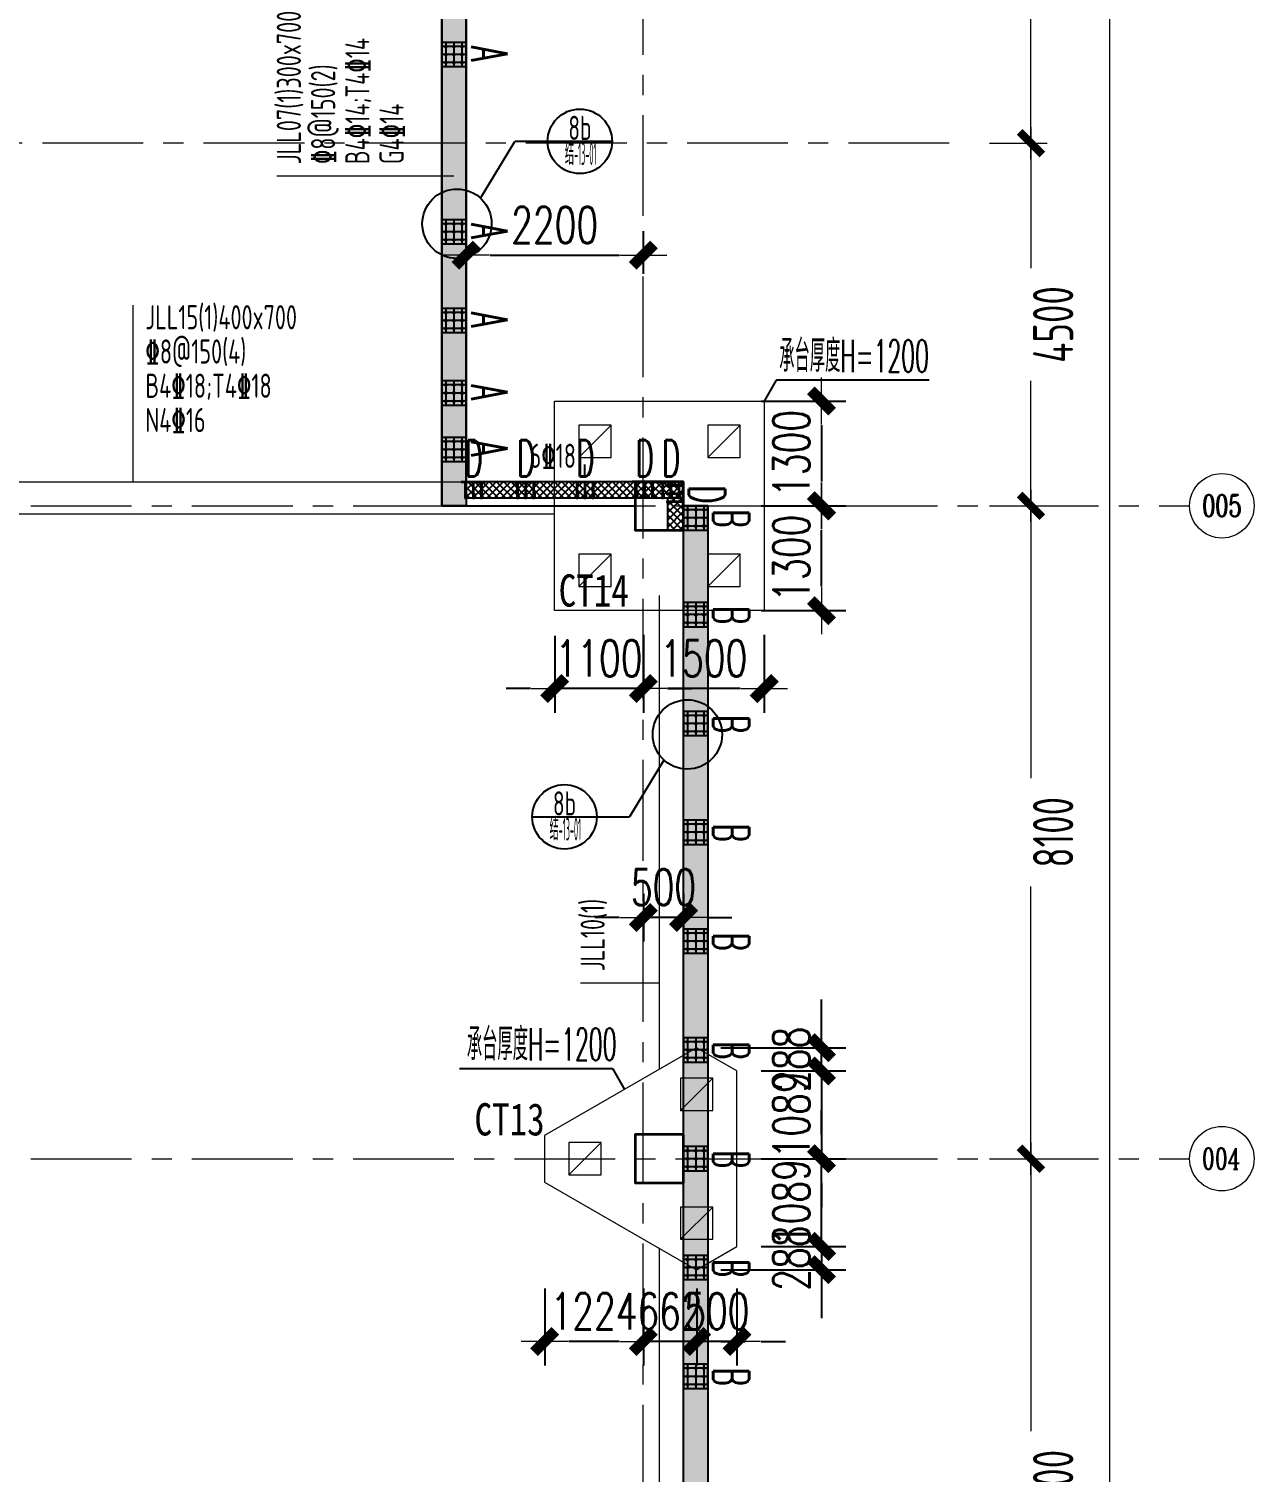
# Model space of a CAD drawing. Extents: x -1201378 to 2367219, y -619313 to 244905.
# Drawn here: x -91382 to -76179, y 158063 to 175970 of the extents above; entities that cross this region are included whole.
import ezdxf
from ezdxf.enums import TextEntityAlignment as Align

# ---------------------------------------------------------------- set-up
doc = ezdxf.new("R2010")
doc.units = 0
doc.header["$LTSCALE"] = 1000
doc.linetypes.add('CENTER', pattern=[2, 1.25, -0.25, 0.25, -0.25])
doc.layers.get('0').update_dxf_attribs({"linetype": 'CONTINUOUS'})
doc.layers.get('Defpoints').update_dxf_attribs({"linetype": 'CONTINUOUS'})
for name, color, linetype in [('!ZN1-填充-8', 8, 'CONTINUOUS'), ('1 轴线 辅助线', 1, 'CENTER'), ('2钢材断面', 2, 'CONTINUOUS'), ('30预埋件', 30, 'CONTINUOUS'), ('40钢材投影', 40, 'CONTINUOUS'), ('ALT_CEN-0-30', 1, 'CENTER'), ('S-BG', 131, 'CONTINUOUS'), ('S-HATCH1-W', 252, 'CONTINUOUS'), ('S-SS', 111, 'CONTINUOUS'), ('S-TEXT', 21, 'CONTINUOUS'), ('S-XXX', 241, 'CONTINUOUS'), ('结构轮廓线', 1, 'CONTINUOUS')]:
    doc.layers.add(name, color=color, linetype=linetype)
doc.layers.add('A-云线2', color=3, linetype='CONTINUOUS', plot=False)
for name, color, linetype, lineweight in [('S-axis', 111, 'CONTINUOUS', 0), ('S-bkl', 4, 'CONTINUOUS', 0), ('S-col', 2, 'CONTINUOUS', 0), ('S-ct', 2, 'CONTINUOUS', 0), ('S-dim', 81, 'CONTINUOUS', 0), ('S-dote', 5, 'CENTER', 0), ('S-zhuang', 1, 'CONTINUOUS', 0), ('基础梁原位标注', 7, 'CONTINUOUS', 18), ('基础梁集中标注', 2, 'CONTINUOUS', 18), ('砼柱', 2, 'CONTINUOUS', 35)]:
    doc.layers.add(name, color=color, linetype=linetype, lineweight=lineweight)
doc.styles.add('_TCH_AXIS', font='COMPLEX', dxfattribs={"bigfont": 'GBCBIG'})
doc.styles.add('DHTEXT-1', font='romans.shx', dxfattribs={"width": 0.7, "bigfont": 'chinese.shx'})
doc.styles.add('HZS', font='hzs.shx', dxfattribs={"width": 0.7, "bigfont": 'hztxt.shx'})
doc.styles.add('SS1', font='tj-romans1.shx', dxfattribs={"width": 0.7, "bigfont": 'tj-hztxt1.shx'})
doc.styles.add('TSSD_Dimension', font='tssdeng.shx', dxfattribs={"width": 0.7, "bigfont": 'hztxt.shx'})
doc.styles.add('样式 1', font='yjkeng.shx', dxfattribs={"width": 0.7, "height": 300, "bigfont": 'yjkchn.shx'})
doc.styles.add('黑体', font='simhei.ttf', dxfattribs={"width": 0.8})
doc.dimstyles.new('S-150-ARCHI', dxfattribs={"dimscale": 150, "dimtxt": 3, "dimasz": 2, "dimexe": 2, "dimexo": 2, "dimgap": 1, "dimtad": 1, "dimdec": 0, "dimzin": 0, "dimdsep": 46, "dimtxsty": 'SS1', "dimblk1": 'TT', "dimblk2": 'TT', "dimsah": 1, "dimcen": 1, "dimclrd": 256, "dimclre": 256, "dimclrt": 256, "dimadec": 0, "dimazin": 0, "dimtfac": 1, "dimtdec": 0, "dimtix": 1, "dimtmove": 2, "dimatfit": 0, "dimldrblk": 'TT', "dimfxl": 2, "dimtolj": 1, "dimtzin": 0, "dimarcsym": 0})
doc.dimstyles.new('TSSD_200_200', dxfattribs={"dimtxt": 500, "dimasz": 200, "dimexe": 200, "dimexo": 500, "dimgap": 200, "dimtad": 1, "dimdec": 0, "dimzin": 0, "dimdsep": 46, "dimtxsty": 'TSSD_Dimension', "dimblk": 'ARCHTICK', "dimcen": 0, "dimdle": 200, "dimclrt": 7, "dimadec": 0, "dimazin": 0, "dimtfac": 1, "dimtdec": 0, "dimtix": 1, "dimtmove": 2, "dimatfit": 3, "dimfxl": 1, "dimtolj": 1, "dimtzin": 0, "dimarcsym": 0})

# ---------------------------------------------------------------- blocks, each defined once
blk = doc.blocks.new('_ArchTick')
at = {"color": 0, "linetype": 'ByBlock', "const_width": 0.5}
blk.add_lwpolyline([(-0.707, -0.707), (0.707, 0.707)], dxfattribs=at)
blk = doc.blocks.new('*D3012')
at = {"layer": 'Defpoints', "color": 0, "transparency": 16777216}
for p in [(-79964, 66427), (-79964, 61927), (-78948, 61927)]:
    blk.add_point(p, dxfattribs=at)
at = {"layer": 'S-axis', "color": 0, "lineweight": -2, "transparency": 16777216}
for p, q in [((-78948, 66627), (-78948, 64875)), ((-79464, 66427), (-78748, 66427)), ((-78948, 61727), (-78948, 63479)), ((-79464, 61927), (-78748, 61927))]:
    blk.add_line(p, q, dxfattribs=at)
at = {"layer": 'S-axis', "color": 0, "lineweight": -2, "transparency": 16777216, "xscale": 200, "yscale": 200, "zscale": 200}
for p, rotation in [((-78948, 66427), 90), ((-78948, 61927), 270)]:
    blk.add_blockref('_ArchTick', p, dxfattribs=dict(at, rotation=rotation))
at = {"layer": 'S-axis', "color": 7, "transparency": 16777216, "insert": (-78673, 64177), "char_height": 500, "attachment_point": 5, "rotation": 90, "style": 'TSSD_Dimension'}
blk.add_mtext('\\A1;4500', dxfattribs=at)
blk = doc.blocks.new('*D3013')
at = {"layer": 'Defpoints', "color": 0, "transparency": 16777216}
for p in [(-79964, 61927), (-79964, 57427), (-78948, 57427)]:
    blk.add_point(p, dxfattribs=at)
at = {"layer": 'S-axis', "color": 0, "lineweight": -2, "transparency": 16777216}
for p, q in [((-78948, 62127), (-78948, 60375)), ((-79464, 61927), (-78748, 61927)), ((-78948, 57227), (-78948, 58979)), ((-79464, 57427), (-78748, 57427))]:
    blk.add_line(p, q, dxfattribs=at)
at = {"layer": 'S-axis', "color": 0, "lineweight": -2, "transparency": 16777216, "xscale": 200, "yscale": 200, "zscale": 200}
for p, rotation in [((-78948, 61927), 90), ((-78948, 57427), 270)]:
    blk.add_blockref('_ArchTick', p, dxfattribs=dict(at, rotation=rotation))
at = {"layer": 'S-axis', "color": 7, "transparency": 16777216, "insert": (-78673, 59677), "char_height": 500, "attachment_point": 5, "rotation": 90, "style": 'TSSD_Dimension'}
blk.add_mtext('\\A1;4500', dxfattribs=at)
blk = doc.blocks.new('*D3014')
at = {"layer": 'Defpoints', "color": 0, "transparency": 16777216}
for p in [(-79964, 57427), (-79964, 49327), (-78948, 49327)]:
    blk.add_point(p, dxfattribs=at)
at = {"layer": 'S-axis', "color": 0, "lineweight": -2, "transparency": 16777216}
for p, q in [((-78948, 57627), (-78948, 54048)), ((-79464, 57427), (-78748, 57427)), ((-78948, 49127), (-78948, 52706)), ((-79464, 49327), (-78748, 49327))]:
    blk.add_line(p, q, dxfattribs=at)
at = {"layer": 'S-axis', "color": 0, "lineweight": -2, "transparency": 16777216, "xscale": 200, "yscale": 200, "zscale": 200}
for p, rotation in [((-78948, 57427), 90), ((-78948, 49327), 270)]:
    blk.add_blockref('_ArchTick', p, dxfattribs=dict(at, rotation=rotation))
at = {"layer": 'S-axis', "color": 7, "transparency": 16777216, "insert": (-78673, 53377), "char_height": 500, "attachment_point": 5, "rotation": 90, "style": 'TSSD_Dimension'}
blk.add_mtext('\\A1;8100', dxfattribs=at)
blk = doc.blocks.new('*D3015')
at = {"layer": 'Defpoints', "color": 0, "transparency": 16777216}
for p in [(-79964, 49327), (-79964, 41227), (-78948, 41227)]:
    blk.add_point(p, dxfattribs=at)
at = {"layer": 'S-axis', "color": 0, "lineweight": -2, "transparency": 16777216}
for p, q in [((-78948, 49527), (-78948, 45948)), ((-79464, 49327), (-78748, 49327)), ((-78948, 41027), (-78948, 44606)), ((-79464, 41227), (-78748, 41227))]:
    blk.add_line(p, q, dxfattribs=at)
at = {"layer": 'S-axis', "color": 0, "lineweight": -2, "transparency": 16777216, "xscale": 200, "yscale": 200, "zscale": 200}
for p, rotation in [((-78948, 49327), 90), ((-78948, 41227), 270)]:
    blk.add_blockref('_ArchTick', p, dxfattribs=dict(at, rotation=rotation))
at = {"layer": 'S-axis', "color": 7, "transparency": 16777216, "insert": (-78673, 45277), "char_height": 500, "attachment_point": 5, "rotation": 90, "style": 'TSSD_Dimension'}
blk.add_mtext('\\A1;8100', dxfattribs=at)
blk = doc.blocks.new('*D3021')
at = {"layer": 'Defpoints', "color": 0, "transparency": 16777216}
for p in [(-79864, 115727), (-77969, 115727), (-79864, 24327)]:
    blk.add_point(p, dxfattribs=at)
at = {"layer": 'S-axis', "color": 0, "lineweight": -2, "transparency": 16777216}
for p, q in [((-77969, 115927), (-77969, 70833)), ((-79364, 115727), (-77769, 115727)), ((-77969, 24127), (-77969, 69221)), ((-79364, 24327), (-77769, 24327))]:
    blk.add_line(p, q, dxfattribs=at)
at = {"layer": 'S-axis', "color": 0, "lineweight": -2, "transparency": 16777216, "xscale": 200, "yscale": 200, "zscale": 200}
for p, rotation in [((-77969, 115727), 90), ((-77969, 24327), 270)]:
    blk.add_blockref('_ArchTick', p, dxfattribs=dict(at, rotation=rotation))
at = {"layer": 'S-axis', "color": 7, "transparency": 16777216, "insert": (-77694, 70027), "char_height": 500, "attachment_point": 5, "rotation": 90, "style": 'TSSD_Dimension'}
blk.add_mtext('\\A1;91400', dxfattribs=at)
blk = doc.blocks.new('A$C6AFE39C8')
at = {"layer": '砼柱', "lineweight": 35}
for points in [[(0, -57700), (-600, -57700), (-600, -58300), (0, -58300)], [(0, -65800), (-600, -65800), (-600, -66400), (0, -66400)]]:
    blk.add_lwpolyline(points, close=True, dxfattribs=at)
blk = doc.blocks.new('A$C656D53E9')
at = {"layer": 'S-zhuang', "ltscale": 0.25}
blk.add_line((-200, 200), (200, -200), dxfattribs=at)
at = {"layer": 'S-zhuang', "color": 1, "ltscale": 0.5}
blk.add_lwpolyline([(200, 200), (-200, 200), (-200, -200), (200, -200)], close=True, dxfattribs=at)
blk = doc.blocks.new('TT')
blk.add_line((-0.969, 0), (0.969, 0))
at = {"const_width": 0.45}
blk.add_lwpolyline([(-0.442, -0.442), (0.442, 0.442)], dxfattribs=at)
blk = doc.blocks.new('*D5476')
at = {"layer": 'Defpoints', "color": 0, "transparency": 16777216}
for p in [(-83758, 160641), (-83096, 160641), (-83758, 159685)]:
    blk.add_point(p, dxfattribs=at)
at = {"layer": 'S-dim', "lineweight": -2, "transparency": 16777216}
for p, q in [((-83758, 160341), (-83758, 159385)), ((-83096, 160341), (-83096, 159385)), ((-84058, 159685), (-84358, 159685)), ((-83096, 159685), (-83758, 159685)), ((-82796, 159685), (-82496, 159685))]:
    blk.add_line(p, q, dxfattribs=at)
at = {"layer": 'S-dim', "lineweight": -2, "transparency": 16777216, "xscale": 300, "yscale": 300, "zscale": 300}
for p, rotation in [((-83758, 159685), 5.037998615438211e-12), ((-83096, 159685), 180.000000000005)]:
    blk.add_blockref('TT', p, dxfattribs=dict(at, rotation=rotation))
at = {"layer": 'S-dim', "transparency": 16777216, "insert": (-83427, 160060), "char_height": 450, "attachment_point": 5, "style": 'SS1'}
blk.add_mtext('\\A1;662', dxfattribs=at)
blk = doc.blocks.new('*D5477')
at = {"layer": 'Defpoints', "color": 0, "transparency": 16777216}
for p in [(-84982, 160641), (-83758, 160641), (-84982, 159685)]:
    blk.add_point(p, dxfattribs=at)
at = {"layer": 'S-dim', "lineweight": -2, "transparency": 16777216}
for p, q in [((-84982, 160341), (-84982, 159385)), ((-83758, 160341), (-83758, 159385)), ((-84058, 159685), (-84682, 159685))]:
    blk.add_line(p, q, dxfattribs=at)
at = {"layer": 'S-dim', "lineweight": -2, "transparency": 16777216, "xscale": 300, "yscale": 300, "zscale": 300}
for p, rotation in [((-84982, 159685), 179.9999999999972), ((-83758, 159685), 359.9999999999973)]:
    blk.add_blockref('TT', p, dxfattribs=dict(at, rotation=rotation))
at = {"layer": 'S-dim', "transparency": 16777216, "insert": (-84370, 160060), "char_height": 450, "attachment_point": 5, "style": 'SS1'}
blk.add_mtext('\\A1;1224', dxfattribs=at)
blk = doc.blocks.new('*D5478')
at = {"layer": 'Defpoints', "color": 0, "transparency": 16777216}
for p in [(-83096, 160641), (-82596, 160641), (-83096, 159685)]:
    blk.add_point(p, dxfattribs=at)
at = {"layer": 'S-dim', "lineweight": -2, "transparency": 16777216}
for p, q in [((-83096, 160341), (-83096, 159385)), ((-82596, 160341), (-82596, 159385)), ((-83396, 159685), (-83696, 159685)), ((-82596, 159685), (-83096, 159685)), ((-82296, 159685), (-81996, 159685))]:
    blk.add_line(p, q, dxfattribs=at)
at = {"layer": 'S-dim', "lineweight": -2, "transparency": 16777216, "xscale": 300, "yscale": 300, "zscale": 300}
for p, rotation in [((-83096, 159685), 3.358665743625474e-12), ((-82596, 159685), 180.0000000000034)]:
    blk.add_blockref('TT', p, dxfattribs=dict(at, rotation=rotation))
at = {"layer": 'S-dim', "transparency": 16777216, "insert": (-82846, 160060), "char_height": 450, "attachment_point": 5, "style": 'SS1'}
blk.add_mtext('\\A1;500', dxfattribs=at)
blk = doc.blocks.new('*D5479')
at = {"layer": 'Defpoints', "color": 0, "transparency": 16777216}
for p in [(-82596, 163041), (-82596, 161952), (-81547, 161952)]:
    blk.add_point(p, dxfattribs=at)
at = {"layer": 'S-dim', "lineweight": -2, "transparency": 16777216}
for p, q in [((-81547, 163341), (-81547, 163641)), ((-82296, 163041), (-81247, 163041)), ((-81547, 163041), (-81547, 161952)), ((-82296, 161952), (-81247, 161952)), ((-81547, 161652), (-81547, 161352))]:
    blk.add_line(p, q, dxfattribs=at)
at = {"layer": 'S-dim', "lineweight": -2, "transparency": 16777216, "xscale": 300, "yscale": 300, "zscale": 300}
for p, rotation in [((-81547, 163041), 270), ((-81547, 161952), 90)]:
    blk.add_blockref('TT', p, dxfattribs=dict(at, rotation=rotation))
at = {"layer": 'S-dim', "transparency": 16777216, "insert": (-81922, 162496), "char_height": 450, "attachment_point": 5, "rotation": 90, "style": 'SS1'}
blk.add_mtext('\\A1;1089', dxfattribs=at)
blk = doc.blocks.new('*D5480')
at = {"layer": 'Defpoints', "color": 0, "transparency": 16777216}
for p in [(-82596, 161952), (-81547, 161952), (-82596, 160863)]:
    blk.add_point(p, dxfattribs=at)
at = {"layer": 'S-dim', "lineweight": -2, "transparency": 16777216}
for p, q in [((-81547, 162252), (-81547, 162552)), ((-82296, 161952), (-81247, 161952)), ((-81547, 160863), (-81547, 161952)), ((-82296, 160863), (-81247, 160863)), ((-81547, 160563), (-81547, 160263))]:
    blk.add_line(p, q, dxfattribs=at)
at = {"layer": 'S-dim', "lineweight": -2, "transparency": 16777216, "xscale": 300, "yscale": 300, "zscale": 300}
for p, rotation in [((-81547, 161952), 270), ((-81547, 160863), 90)]:
    blk.add_blockref('TT', p, dxfattribs=dict(at, rotation=rotation))
at = {"layer": 'S-dim', "transparency": 16777216, "insert": (-81922, 161407), "char_height": 450, "attachment_point": 5, "rotation": 90, "style": 'SS1'}
blk.add_mtext('\\A1;1089', dxfattribs=at)
blk = doc.blocks.new('*D5481')
at = {"layer": 'Defpoints', "color": 0, "transparency": 16777216}
for p in [(-82596, 160863), (-83096, 160575), (-81547, 160575)]:
    blk.add_point(p, dxfattribs=at)
at = {"layer": 'S-dim', "lineweight": -2, "transparency": 16777216}
for p, q in [((-81547, 161163), (-81547, 161463)), ((-82296, 160863), (-81247, 160863)), ((-81547, 160863), (-81547, 160575)), ((-82796, 160575), (-81247, 160575)), ((-81547, 160275), (-81547, 159975))]:
    blk.add_line(p, q, dxfattribs=at)
at = {"layer": 'S-dim', "lineweight": -2, "transparency": 16777216, "xscale": 300, "yscale": 300, "zscale": 300}
for p, rotation in [((-81547, 160863), 270), ((-81547, 160575), 90)]:
    blk.add_blockref('TT', p, dxfattribs=dict(at, rotation=rotation))
at = {"layer": 'S-dim', "transparency": 16777216, "insert": (-81922, 160719), "char_height": 450, "attachment_point": 5, "rotation": 90, "style": 'SS1'}
blk.add_mtext('\\A1;288', dxfattribs=at)
blk = doc.blocks.new('*D5482')
at = {"layer": 'Defpoints', "color": 0, "transparency": 16777216}
for p in [(-83096, 163329), (-81547, 163329), (-82596, 163041)]:
    blk.add_point(p, dxfattribs=at)
at = {"layer": 'S-dim', "lineweight": -2, "transparency": 16777216}
for p, q in [((-81547, 163629), (-81547, 163929)), ((-82796, 163329), (-81247, 163329)), ((-81547, 163041), (-81547, 163329)), ((-82296, 163041), (-81247, 163041)), ((-81547, 162741), (-81547, 162441))]:
    blk.add_line(p, q, dxfattribs=at)
at = {"layer": 'S-dim', "lineweight": -2, "transparency": 16777216, "xscale": 300, "yscale": 300, "zscale": 300}
for p, rotation in [((-81547, 163329), 270), ((-81547, 163041), 90)]:
    blk.add_blockref('TT', p, dxfattribs=dict(at, rotation=rotation))
at = {"layer": 'S-dim', "transparency": 16777216, "insert": (-81922, 163185), "char_height": 450, "attachment_point": 5, "rotation": 90, "style": 'SS1'}
blk.add_mtext('\\A1;288', dxfattribs=at)
blk = doc.blocks.new('*D5560')
at = {"layer": 'Defpoints', "color": 0, "transparency": 16777216}
for p in [(-84858, 168741), (-83758, 168741), (-84858, 167785)]:
    blk.add_point(p, dxfattribs=at)
at = {"layer": 'S-dim', "lineweight": -2, "transparency": 16777216}
for p, q in [((-84858, 168441), (-84858, 167485)), ((-83758, 168441), (-83758, 167485)), ((-85158, 167785), (-85458, 167785)), ((-83758, 167785), (-84858, 167785)), ((-83458, 167785), (-83158, 167785))]:
    blk.add_line(p, q, dxfattribs=at)
at = {"layer": 'S-dim', "lineweight": -2, "transparency": 16777216, "xscale": 300, "yscale": 300, "zscale": 300}
blk.add_blockref('TT', (-84858, 167785), dxfattribs=at)
at = {"layer": 'S-dim', "lineweight": -2, "transparency": 16777216, "xscale": 300, "yscale": 300, "zscale": 300, "rotation": 180}
blk.add_blockref('TT', (-83758, 167785), dxfattribs=at)
at = {"layer": 'S-dim', "transparency": 16777216, "insert": (-84308, 168160), "char_height": 450, "attachment_point": 5, "style": 'SS1'}
blk.add_mtext('\\A1;1100', dxfattribs=at)
blk = doc.blocks.new('*D5561')
at = {"layer": 'Defpoints', "color": 0, "transparency": 16777216}
for p in [(-82596, 171352), (-82596, 170052), (-81547, 170052)]:
    blk.add_point(p, dxfattribs=at)
at = {"layer": 'S-dim', "lineweight": -2, "transparency": 16777216}
for p, q in [((-82296, 171352), (-81247, 171352)), ((-81547, 171052), (-81547, 170352)), ((-82296, 170052), (-81247, 170052))]:
    blk.add_line(p, q, dxfattribs=at)
at = {"layer": 'S-dim', "lineweight": -2, "transparency": 16777216, "xscale": 300, "yscale": 300, "zscale": 300}
for p, rotation in [((-81547, 171352), 90), ((-81547, 170052), 270)]:
    blk.add_blockref('TT', p, dxfattribs=dict(at, rotation=rotation))
at = {"layer": 'S-dim', "transparency": 16777216, "insert": (-81922, 170702), "char_height": 450, "attachment_point": 5, "rotation": 90, "style": 'SS1'}
blk.add_mtext('\\A1;1300', dxfattribs=at)
blk = doc.blocks.new('*D5562')
at = {"layer": 'Defpoints', "color": 0, "transparency": 16777216}
for p in [(-82596, 170052), (-81547, 170052), (-82596, 168752)]:
    blk.add_point(p, dxfattribs=at)
at = {"layer": 'S-dim', "lineweight": -2, "transparency": 16777216}
for p, q in [((-82296, 170052), (-81247, 170052)), ((-81547, 169052), (-81547, 169752)), ((-82296, 168752), (-81247, 168752))]:
    blk.add_line(p, q, dxfattribs=at)
at = {"layer": 'S-dim', "lineweight": -2, "transparency": 16777216, "xscale": 300, "yscale": 300, "zscale": 300}
for p, rotation in [((-81547, 170052), 90), ((-81547, 168752), 270)]:
    blk.add_blockref('TT', p, dxfattribs=dict(at, rotation=rotation))
at = {"layer": 'S-dim', "transparency": 16777216, "insert": (-81922, 169402), "char_height": 450, "attachment_point": 5, "rotation": 90, "style": 'SS1'}
blk.add_mtext('\\A1;1300', dxfattribs=at)
blk = doc.blocks.new('*D5578')
at = {"layer": 'Defpoints', "color": 0, "transparency": 16777216}
for p in [(-83758, 168752), (-82258, 168752), (-83758, 167785)]:
    blk.add_point(p, dxfattribs=at)
at = {"layer": 'S-dim', "lineweight": -2, "transparency": 16777216}
for p, q in [((-83758, 168452), (-83758, 167485)), ((-82258, 168452), (-82258, 167485)), ((-82558, 167785), (-83458, 167785))]:
    blk.add_line(p, q, dxfattribs=at)
at = {"layer": 'S-dim', "lineweight": -2, "transparency": 16777216, "xscale": 300, "yscale": 300, "zscale": 300, "rotation": 180}
blk.add_blockref('TT', (-83758, 167785), dxfattribs=at)
at = {"layer": 'S-dim', "lineweight": -2, "transparency": 16777216, "xscale": 300, "yscale": 300, "zscale": 300}
blk.add_blockref('TT', (-82258, 167785), dxfattribs=at)
at = {"layer": 'S-dim', "transparency": 16777216, "insert": (-83008, 168160), "char_height": 450, "attachment_point": 5, "style": 'SS1'}
blk.add_mtext('\\A1;1500', dxfattribs=at)
blk = doc.blocks.new('*D5584')
at = {"layer": 'Defpoints', "color": 0, "transparency": 16777216}
for p in [(-83758, 173161), (-85958, 172632), (-83758, 172632)]:
    blk.add_point(p, dxfattribs=at)
at = {"layer": 'S-dim', "lineweight": -2, "transparency": 16777216}
for p, q in [((-85958, 172932), (-85958, 173461)), ((-83758, 172932), (-83758, 173461)), ((-85658, 173161), (-84058, 173161))]:
    blk.add_line(p, q, dxfattribs=at)
at = {"layer": 'S-dim', "lineweight": -2, "transparency": 16777216, "xscale": 300, "yscale": 300, "zscale": 300, "rotation": 180}
blk.add_blockref('TT', (-85958, 173161), dxfattribs=at)
at = {"layer": 'S-dim', "lineweight": -2, "transparency": 16777216, "xscale": 300, "yscale": 300, "zscale": 300}
blk.add_blockref('TT', (-83758, 173161), dxfattribs=at)
at = {"layer": 'S-dim', "transparency": 16777216, "insert": (-84858, 173536), "char_height": 450, "attachment_point": 5, "style": 'SS1'}
blk.add_mtext('\\A1;2200', dxfattribs=at)
blk = doc.blocks.new('*D5589')
at = {"layer": 'Defpoints', "color": 0, "transparency": 16777216}
for p in [(-83758, 165537), (-83258, 165537), (-83758, 164946)]:
    blk.add_point(p, dxfattribs=at)
at = {"layer": 'S-dim', "lineweight": -2, "transparency": 16777216}
for p, q in [((-83758, 165237), (-83758, 164646)), ((-83258, 165237), (-83258, 164646)), ((-84058, 164946), (-84358, 164946)), ((-83258, 164946), (-83758, 164946)), ((-82958, 164946), (-82658, 164946))]:
    blk.add_line(p, q, dxfattribs=at)
at = {"layer": 'S-dim', "lineweight": -2, "transparency": 16777216, "xscale": 300, "yscale": 300, "zscale": 300}
blk.add_blockref('TT', (-83758, 164946), dxfattribs=at)
at = {"layer": 'S-dim', "lineweight": -2, "transparency": 16777216, "xscale": 300, "yscale": 300, "zscale": 300, "rotation": 180}
blk.add_blockref('TT', (-83258, 164946), dxfattribs=at)
at = {"layer": 'S-dim', "transparency": 16777216, "insert": (-83508, 165321), "char_height": 450, "attachment_point": 5, "style": 'SS1'}
blk.add_mtext('\\A1;500', dxfattribs=at)
blk = doc.blocks.new('1号厂房一层')
at = {"layer": '结构轮廓线', "color": 1, "ltscale": 500}
blk.add_line((-83258, 470052), (-82958, 470052), dxfattribs=at)
at = {"layer": '结构轮廓线', "color": 3, "ltscale": 500}
for points in [[(-83858, 479052), (-86258, 479052), (-86258, 470052), (-83858, 470052)], [(-83858, 478752), (-85958, 478752), (-85958, 470352), (-83858, 470352)]]:
    blk.add_lwpolyline(points, dxfattribs=at)
at = {"layer": '结构轮廓线', "color": 1, "ltscale": 500}
blk.add_lwpolyline([(-82958, 470052), (-82958, 437652)], dxfattribs=at)
blk = doc.blocks.new('20250903183753')
at = {"layer": '2钢材断面'}
for p, q in [((150, 0), (-150, 0)), ((-150, 0), (-150, -300)), ((150, -300), (150, 0)), ((-150, -300), (150, -300))]:
    blk.add_line(p, q, dxfattribs=at)
at = {"layer": '40钢材投影'}
for centre, radius in [((-100, -50), 12), ((-100, -150), 12), ((-100, -50), 6), ((-100, -150), 6), ((0, -50), 12), ((0, -150), 12), ((0, -50), 6), ((0, -150), 6), ((100, -50), 12), ((100, -150), 12), ((100, -50), 6), ((100, -150), 6), ((-100, -250), 12), ((-100, -250), 6), ((0, -250), 12), ((0, -250), 6), ((100, -251), 12), ((100, -251), 6)]:
    blk.add_circle(centre, radius, dxfattribs=at)
at = {"layer": 'ALT_CEN-0-30', "ltscale": 20}
for p, q in [((-100, 0), (-100, -300)), ((0, 0), (0, -300)), ((100, 0), (100, -300)), ((-150, -50), (150, -50)), ((-150, -150), (150, -150)), ((-150, -250), (150, -250))]:
    blk.add_line(p, q, dxfattribs=at)
blk = doc.blocks.new('20250903183821')
at = {"ltscale": 50}
blk.add_blockref('20250903183753', (0, 0), dxfattribs=at)
at = {"layer": '30预埋件', "style": 'DHTEXT-1', "text_generation_flag": 6, "width": 0.55}
blk.add_attdef('B', (-105, 65), '', height=450, rotation=180, dxfattribs=at)
blk = doc.blocks.new('20250903183448')
at = {"ltscale": 500}
blk.add_blockref('20250903183821', (0, -20), dxfattribs=at).add_auto_attribs({'B': 'A'})
blk = doc.blocks.new('234')
at = {"layer": '!ZN1-填充-8'}
h = blk.add_hatch(color=252, dxfattribs=at)
h.dxf.hatch_style = 1
h.paths.add_polyline_path([(-105, -10), (-113, -10), (-105, -18)])
h = blk.add_hatch(color=252, dxfattribs=at)
h.dxf.hatch_style = 1
h.paths.add_polyline_path([(-95, -18), (-105, -18), (-105, -10), (-95, -10)])
h = blk.add_hatch(color=252, dxfattribs=at)
h.dxf.hatch_style = 1
h.paths.add_polyline_path([(-95, -10), (-87, -10), (-95, -18)])
h = blk.add_hatch(color=252, dxfattribs=at)
h.dxf.hatch_style = 1
h.paths.add_polyline_path([(-5, -10), (-13, -10), (-5, -18)])
h = blk.add_hatch(color=252, dxfattribs=at)
h.dxf.hatch_style = 1
h.paths.add_polyline_path([(5, -18), (-5, -18), (-5, -10), (5, -10)])
h = blk.add_hatch(color=252, dxfattribs=at)
h.dxf.hatch_style = 1
h.paths.add_polyline_path([(5, -10), (13, -10), (5, -18)])
h = blk.add_hatch(color=252, dxfattribs=at)
h.dxf.hatch_style = 1
h.paths.add_polyline_path([(95, -10), (87, -10), (95, -18)])
h = blk.add_hatch(color=252, dxfattribs=at)
h.dxf.hatch_style = 1
h.paths.add_polyline_path([(105, -18), (95, -18), (95, -10), (105, -10)])
h = blk.add_hatch(color=252, dxfattribs=at)
h.dxf.hatch_style = 1
h.paths.add_polyline_path([(105, -10), (113, -10), (105, -18)])
at = {"layer": '2钢材断面'}
for p, q in [((-150, 0), (-150, -10)), ((150, 0), (-150, 0)), ((150, 0), (150, -10)), ((-94, -10), (-150, -10)), ((0, -10), (-94, -10)), ((106, -10), (0, -10)), ((150, -10), (106, -10))]:
    blk.add_line(p, q, dxfattribs=at)
at = {"layer": '40钢材投影'}
for p, q in [((-105, -18), (-113, -10)), ((-105, -10), (-105, -200)), ((-95, -10), (-95, -200)), ((-95, -18), (-87, -10)), ((-5, -18), (-13, -10)), ((-5, -10), (-5, -200)), ((5, -10), (5, -200)), ((5, -18), (13, -10)), ((95, -18), (87, -10)), ((95, -10), (95, -200)), ((105, -10), (105, -200)), ((105, -18), (113, -10)), ((-95, -200), (-105, -200)), ((5, -200), (-5, -200)), ((105, -200), (95, -200))]:
    blk.add_line(p, q, dxfattribs=at)
for points in [[(-95, -172), (-95, -150), (-85, -150), (-85, -200), (-95, -200), (-95, -184)], [(5, -172), (5, -150), (15, -150), (15, -200), (5, -200), (5, -184)], [(105, -172), (105, -150), (115, -150), (115, -200), (105, -200), (105, -184)]]:
    blk.add_lwpolyline(points, dxfattribs=at)
at = {"layer": 'ALT_CEN-0-30', "ltscale": 0.3}
for p, q in [((-100, 0), (-100, -215)), ((0, 0), (0, -215)), ((100, 0), (100, -215))]:
    blk.add_line(p, q, dxfattribs=at)
blk = doc.blocks.new('20250912151943')
at = {"layer": '40钢材投影', "color": 2, "ltscale": 500, "rotation": 180}
blk.add_blockref('234', (0, 0), dxfattribs=at)
at = {"layer": '30预埋件', "style": 'DHTEXT-1', "text_generation_flag": 6, "width": 0.55}
blk.add_attdef('B', (105, -65), '', height=450, dxfattribs=at)
blk = doc.blocks.new('1#轴网')
at = {"layer": 'S-axis'}
for centre in [(-76579.2, 57428.1), (-76579.2, 49328.1)]:
    blk.add_circle(centre, 400, dxfattribs=at)
at = {"layer": 'S-dote'}
for p, q in [((-83758.5, 19024), (-83758.5, 124689.3)), ((-79964.3, 61927), (-99358.5, 61927)), ((-99358.5, 57427), (-76979.2, 57427)), ((-99358.5, 49327), (-76979.2, 49327))]:
    blk.add_line(p, q, dxfattribs=at)
at = {"layer": 'S-axis', "style": '_TCH_AXIS', "width": 0.705882}
for s, height, p in [('005', 270.22, (-76824.4, 57293)), ('004', 262.73, (-76826.5, 49196.8))]:
    blk.add_text(s, height=height, dxfattribs=at).set_placement(p)
at = {"layer": 'S-axis'}
for base, p1, p2, angle, picture, middle in [((-77968.8, 115727), (-79864.3, 24327), (-79864.3, 115727), 90, '*D3021', (-77693.8, 70027)), ((-78948.5, 61927), (-79964.3, 66427), (-79964.3, 61927), 270, '*D3012', (-78673.5, 64177)), ((-78948.5, 57427), (-79964.3, 61927), (-79964.3, 57427), 270, '*D3013', (-78673.5, 59677)), ((-78948.5, 49327), (-79964.3, 57427), (-79964.3, 49327), 270, '*D3014', (-78673.5, 53377)), ((-78948.5, 41227), (-79964.3, 49327), (-79964.3, 41227), 270, '*D3015', (-78673.5, 45277))]:
    dim = blk.add_linear_dim(base=base, p1=p1, p2=p2, angle=angle, dimstyle='TSSD_200_200', dxfattribs=at)
    dim.commit()
    dim.dimension.update_dxf_attribs({"geometry": picture, "text_midpoint": middle, "dimtype": 161})

msp = doc.modelspace()

# ---------------------------------------------------------------- hatches: boundary and pattern name
at = {"layer": 'S-HATCH1-W'}
h = msp.add_hatch(dxfattribs=at)
h.set_pattern_fill('HONEY', color=256, scale=20)
h.set_pattern_definition([(0, (-2999.826, -9000), (95.25, 54.992613), [63.5, -127]), (120, (-2999.826, -9000), (-95.25, 54.992613), [63.5, -127]), (60, (-2999.826, -9000), (2e-07, 109.985226), [-127, 63.5])])
h.paths.add_polyline_path([(-85958.2, 170051.8), (-86258.2, 170051.8), (-86258.2, 179051.8), (-85958.2, 179051.8)])
h = msp.add_hatch(dxfattribs=at)
h.set_pattern_fill('ANSI37', color=256, scale=20)
h.paths.add_polyline_path([(-85958.2, 170151.8), (-83258.4, 170151.8), (-83258.4, 170351.8), (-85958.2, 170351.8)])
h = msp.add_hatch(dxfattribs=at)
h.set_pattern_fill('ANSI37', color=256, scale=20)
h.paths.add_polyline_path([(-83458.4, 169751.8), (-83258.4, 169751.8), (-83258.4, 170151.8), (-83458.4, 170151.8)])
h = msp.add_hatch(dxfattribs=at)
h.set_pattern_fill('HONEY', color=256, scale=20)
h.set_pattern_definition([(0, (0.04, 376620), (95.25, 54.992613), [63.5, -127]), (120, (0.04, 376620), (-95.25, 54.992613), [63.5, -127]), (60, (0.04, 376620), (2e-07, 109.985226), [-127, 63.5])])
h.paths.add_polyline_path([(-82958.4, 137691.8), (-83258.4, 137691.8), (-83258.4, 170051.8), (-82958.4, 170051.8)])

# ---------------------------------------------------------------- linework, layer by layer
at = {"layer": '1 轴线 辅助线', "ltscale": 10}
msp.add_line((-84483.4, 170406.8), (-84483.4, 170566.8), dxfattribs=at)
at = {"layer": 'S-BG'}
for p, q in [((-82110, 171609.2), (-82258.5, 171351.8)), ((-80210.6, 171609.2), (-82110, 171609.2)), ((-86039.3, 163069.9), (-84140, 163069.9)), ((-84140, 163069.9), (-83991.5, 162812.5))]:
    msp.add_line(p, q, dxfattribs=at)
at = {"layer": 'S-bkl'}
for p, q in [((-86258.5, 170351.8), (-86258.5, 178751.8)), ((-85958.5, 170351.8), (-85958.5, 178751.8)), ((-92858.5, 170351.8), (-84858.5, 170351.8)), ((-92858.5, 169951.8), (-84858.5, 169951.8))]:
    msp.add_line(p, q, dxfattribs=at)
for points in [[(-83558.5, 163062.3), (-83558.5, 168941.3)], [(-83258.5, 163235.4), (-83258.5, 168768.3)], [(-83558.5, 154962.3), (-83558.5, 160841.3)], [(-83258.5, 155135.4), (-83258.5, 160668.3)]]:
    msp.add_lwpolyline(points, dxfattribs=at)
at = {"layer": 'S-ct', "ltscale": 0.25}
msp.add_lwpolyline([(-84858.5, 171351.8), (-82258.5, 171351.8), (-82258.5, 168751.8), (-84858.5, 168751.8)], close=True, dxfattribs=at)
msp.add_lwpolyline([(-83096.5, 163328.8), (-84982.5, 162240.8), (-84982.5, 161662.8), (-83096.5, 160574.8), (-82596.5, 160862.8), (-82596.5, 163040.8), (-83096.5, 163328.8)], dxfattribs=at)
at = {"layer": 'S-HATCH1-W'}
for points in [[(-85958.2, 170051.8), (-86258.2, 170051.8), (-86258.2, 179051.8), (-85958.2, 179051.8)], [(-85958.2, 170151.8), (-83258.4, 170151.8), (-83258.4, 170351.8), (-85958.2, 170351.8)], [(-83458.4, 169751.8), (-83258.4, 169751.8), (-83258.4, 170151.8), (-83458.4, 170151.8)], [(-82958.4, 137691.8), (-83258.4, 137691.8), (-83258.4, 170051.8), (-82958.4, 170051.8)]]:
    msp.add_lwpolyline(points, close=True, dxfattribs=at)
at = {"layer": 'S-XXX'}
for p, q in [((-85779.8, 173869), (-85353.5, 174573.9)), ((-84145.5, 174573.9), (-85353.5, 174573.9)), ((-83502.2, 166898.3), (-83928.5, 166193.4)), ((-85136.5, 166193.4), (-83928.5, 166193.4))]:
    msp.add_line(p, q, dxfattribs=at)
for centre, radius in [((-84545.5, 174573.9), 400), ((-86070.4, 173551.8), 430.2), ((-83211.6, 167215.5), 430.2), ((-84736.5, 166193.4), 400)]:
    msp.add_circle(centre, radius, dxfattribs=at)
at = {"layer": '基础梁集中标注', "lineweight": 18}
for p, q in [((-86108.5, 174140.9), (-88306.5, 174140.9)), ((-90086.9, 170351.8), (-90086.9, 172542)), ((-83558.5, 164129.2), (-84537, 164129.2))]:
    msp.add_line(p, q, dxfattribs=at)

# ---------------------------------------------------------------- block references
at = {"ltscale": 500, "rotation": 270}
for p in [(-82958.4, 169901.8), (-82958.4, 168701.8), (-82958.4, 167351.8), (-82958.4, 166001.8), (-82958.4, 164651.8), (-82958.4, 163301.8), (-82958.4, 161951.8), (-82958.4, 160601.8), (-82958.4, 159251.8)]:
    msp.add_blockref('20250903183821', p, dxfattribs=at).add_auto_attribs({'B': 'B'})
at = {"layer": 'A-云线2', "ltscale": 10, "rotation": 270}
for p in [(-85938.2, 175651.8), (-85938.2, 173451.8), (-85938.2, 172351.8), (-85938.2, 171451.8), (-85938.2, 170751.8)]:
    msp.add_blockref('20250903183448', p, dxfattribs=at)
at = {"layer": 'S-axis'}
msp.add_blockref('1#轴网', (0, 112624.8), dxfattribs=at)
at = {"layer": 'S-col'}
msp.add_blockref('A$C6AFE39C8', (-83258.5, 228051.8), dxfattribs=at)
msp.add_blockref('A$C6AFE39C8', (-83258.5, 228051.8), dxfattribs=at)
at = {"layer": 'S-ct', "ltscale": 0.25, "rotation": 270}
for p in [(-84358.5, 170851.8), (-82758.5, 170851.8), (-84358.5, 169251.8), (-82758.5, 169251.8), (-83096.6, 162751.8), (-84482.2, 161951.8), (-83096.6, 161151.8)]:
    msp.add_blockref('A$C656D53E9', p, dxfattribs=at)
at = {"layer": 'S-SS'}
msp.add_blockref('1号厂房一层', (0, -300000), dxfattribs=at)
at = {"layer": '结构轮廓线', "ltscale": 500}
for p, rotation in [((-85868.4, 170351.8), 180), ((-85220.9, 170351.8), 180), ((-84483.4, 170351.8), 180), ((-83745.9, 170352.1), 180), ((-83418.4, 170351.8), 180), ((-83258.4, 170201.8), 90)]:
    msp.add_blockref('20250912151943', p, dxfattribs=dict(at, rotation=rotation)).add_auto_attribs({'B': 'D'})

# ---------------------------------------------------------------- texts
at = {"layer": 'S-BG', "style": 'SS1', "width": 0.5}
for p in [(-82072.2, 171911.7), (-85948.7, 163372.3)]:
    msp.add_text('承台厚度H=1200', height=400, dxfattribs=at).set_placement(p, align=Align.MIDDLE_LEFT)
at = {"layer": 'S-TEXT', "style": '黑体', "width": 0.8}
msp.add_text('CT14', height=400, dxfattribs=at).set_placement((-84808.5, 168801.8))
msp.add_text('CT13', height=400, dxfattribs=at).set_placement((-84982.5, 162240.8), align=Align.RIGHT)
at = {"layer": 'S-XXX', "style": 'HZS'}
for s, height, width, p in [('8b', 300, 0.75, (-84545.5, 174591.3)), ('结-13-01', 280, 0.3, (-84535.4, 174280.7)), ('8b', 300, 0.75, (-84736.5, 166210.8)), ('结-13-01', 280, 0.3, (-84726.4, 165900.1))]:
    msp.add_text(s, height=height, dxfattribs=dict(at, width=width)).set_placement(p, align=Align.CENTER)
at = {"layer": '基础梁原位标注', "style": '样式 1', "width": 0.7}
msp.add_text('6%%13218', height=300, dxfattribs=at).set_placement((-84593.7, 170432.4), align=Align.BOTTOM_RIGHT)
at = {"layer": '基础梁集中标注', "char_height": 300, "attachment_point": 1, "rotation": 90, "line_spacing_factor": 0.85, "style": '样式 1'}
for s, insert in [('JLL07(1)300x700\\P\x848@150(2)\\PB4\x8414;T4\x8414\\PG4\x8414', (-88306.5, 174290.9)), ('JLL10(1)', (-84537, 164279.2))]:
    msp.add_mtext(s, dxfattribs=dict(at, insert=insert))
at = {"layer": '基础梁集中标注', "insert": (-89936.9, 172542), "char_height": 300, "attachment_point": 1, "line_spacing_factor": 0.85, "style": '样式 1'}
msp.add_mtext('JLL15(1)400x700\\P\x848@150(4)\\PB4\x8418;T4\x8418\\PN4\x8416', dxfattribs=at)

# ---------------------------------------------------------------- dimensions: what is measured, and where the dimension line sits
at = {"layer": 'S-dim'}
for base, p1, p2, picture, middle in [((-83758.5, 173160.6), (-85958.5, 172632), (-83758.5, 172632), '*D5584', (-84858.5, 173535.6)), ((-83758.5, 167785.5), (-82258.5, 168751.8), (-83758.5, 168751.8), '*D5578', (-83008.5, 168160.5)), ((-83758.5, 164945.6), (-83258.5, 165537.2), (-83758.5, 165537.2), '*D5589', (-83508.5, 165320.6))]:
    dim = msp.add_linear_dim(base=base, p1=p1, p2=p2, dimstyle='S-150-ARCHI', dxfattribs=at)
    dim.commit()
    dim.dimension.update_dxf_attribs({"geometry": picture, "text_midpoint": middle})
for base, p1, p2, picture, middle in [((-81546.8, 170051.8), (-82596.5, 171351.8), (-82596.5, 170051.8), '*D5561', (-81921.8, 170701.8)), ((-81546.8, 170051.8), (-82596.5, 168751.8), (-82596.5, 170051.8), '*D5562', (-81921.8, 169401.8)), ((-81546.8, 163328.8), (-82596.5, 163040.8), (-83096.5, 163328.8), '*D5482', (-81921.8, 163184.8)), ((-81546.8, 161951.8), (-82596.5, 163040.8), (-82596.5, 161951.8), '*D5479', (-81921.8, 162496.3)), ((-81546.8, 161951.8), (-82596.5, 160862.8), (-82596.5, 161951.8), '*D5480', (-81921.8, 161407.3)), ((-81546.8, 160574.8), (-82596.5, 160862.8), (-83096.5, 160574.8), '*D5481', (-81921.8, 160718.8))]:
    dim = msp.add_linear_dim(base=base, p1=p1, p2=p2, angle=90, dimstyle='S-150-ARCHI', dxfattribs=at)
    dim.commit()
    dim.dimension.update_dxf_attribs({"geometry": picture, "text_midpoint": middle})
for p1, p2, picture, middle in [((-83758.5, 168740.8), (-84858.5, 168740.8), '*D5560', (-84308.5, 168160.5)), ((-83758.5, 160640.8), (-84982.5, 160640.8), '*D5477', (-84370.5, 160060.5)), ((-83096.5, 160640.8), (-83758.5, 160640.8), '*D5476', (-83427.5, 160060.5)), ((-82596.5, 160640.8), (-83096.5, 160640.8), '*D5478', (-82846.5, 160060.5))]:
    dim = msp.add_aligned_dim(p1=p1, p2=p2, distance=955.4, dimstyle='S-150-ARCHI', dxfattribs=at)
    dim.commit()
    dim.dimension.update_dxf_attribs({"geometry": picture, "text_midpoint": middle})

doc.saveas('drawing.dxf')
